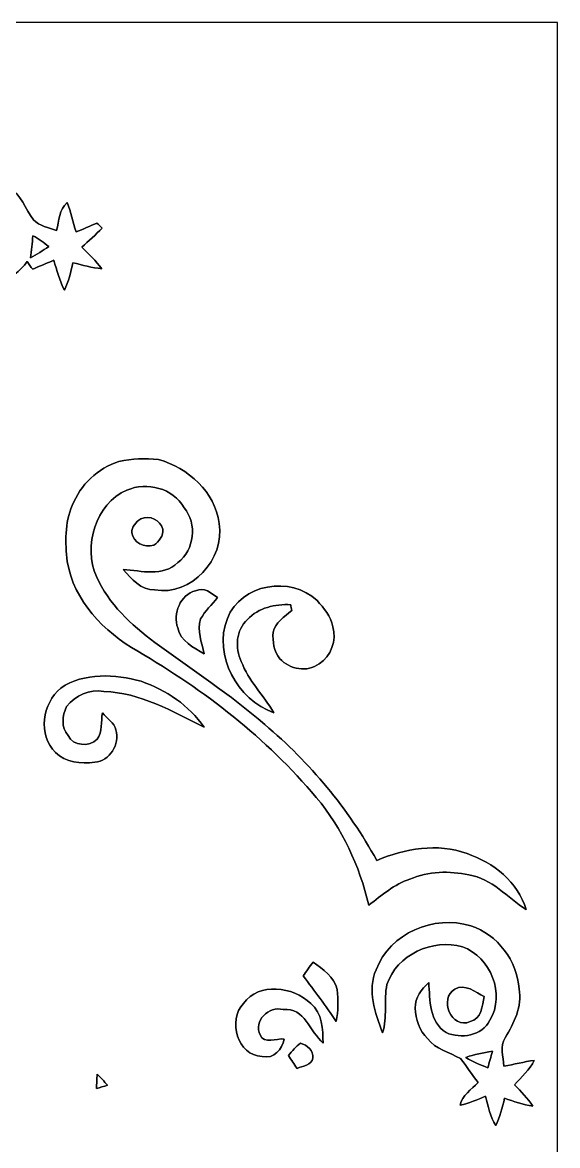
# Model space of a CAD drawing. Header units: centimetres. Extents: x -16.8 to 16.8, y -16.7 to 16.7.
# Drawn here: x 7.83 to 16.77, y -2.11 to 16.67 of the extents above; entities that cross this region are included whole.
import ezdxf

# ---------------------------------------------------------------- set-up
doc = ezdxf.new("R2010")
doc.units = ezdxf.units.CM
doc.header["$MEASUREMENT"] = 0
doc.layers.add('Layer 1', color=7, linetype='Continuous')

msp = doc.modelspace()

# ---------------------------------------------------------------- linework, layer by layer
at = {"layer": 'Layer 1', "color": 7}
for points, knots in [([(-16.77458, 16.66875), (-16.77458, 16.66875), (16.77458, 16.66875), (16.77458, 16.66875), (16.77458, 16.66875), (16.77458, 16.66875), (16.77458, -16.66875), (16.77458, -16.66875), (16.77458, -16.66875), (16.77458, -16.66875), (-16.77458, -16.66875), (-16.77458, -16.66875), (-16.77458, -16.66875), (-16.77458, -16.66875), (-16.77458, 16.66875), (-16.77458, 16.66875), (-16.77458, 16.66875), (-16.77458, 16.66875), (-16.77458, 16.66875), (-16.77458, 16.66875)], [0, 0, 0, 0, 0.16666667, 0.16666667, 0.16666667, 0.16666667, 0.33333333, 0.33333333, 0.33333333, 0.33333333, 0.5, 0.5, 0.5, 0.5, 0.66666667, 0.66666667, 0.66666667, 0.66666667, 1, 1, 1, 1]), ([(6.05578, 13.84088), (5.60564, 13.39779), (5.48887, 12.59134), (5.92596, 12.10063), (5.92596, 12.10063), (6.15774, 11.82546), (6.5218, 11.73268), (6.85624, 11.64555), (6.85624, 11.64555), (6.86894, 11.67765), (6.88199, 11.70975), (6.89539, 11.7415), (6.89539, 11.7415), (6.56802, 11.8551), (6.23852, 12.03113), (6.07201, 12.35251), (6.07201, 12.35251), (5.89139, 12.73739), (6.00146, 13.20659), (6.26816, 13.52268), (6.26816, 13.52268), (6.6167, 13.90579), (7.32755, 13.81442), (7.58296, 13.37169), (7.58296, 13.37169), (7.79145, 13.06654), (7.56885, 12.59699), (7.21007, 12.54795), (7.21007, 12.54795), (6.9469, 12.51126), (6.73982, 12.68801), (6.53556, 12.81853), (6.53556, 12.81853), (6.56555, 12.61851), (6.65127, 12.39837), (6.86153, 12.33064), (6.86153, 12.33064), (7.23724, 12.15249), (7.67503, 12.35357), (7.90751, 12.67037), (7.90751, 12.67037), (7.93679, 12.62733), (7.96713, 12.58464), (7.99712, 12.5416), (7.99712, 12.5416), (8.11389, 12.59346), (8.23101, 12.64391), (8.34919, 12.69259), (8.34919, 12.69259), (8.40846, 12.52537), (8.44197, 12.34828), (8.52664, 12.19094), (8.52664, 12.19094), (8.59966, 12.33558), (8.63353, 12.49468), (8.66951, 12.65167), (8.66951, 12.65167), (8.82932, 12.6111), (8.98807, 12.56771), (9.15247, 12.54972), (9.15247, 12.54972), (9.05581, 12.68166), (8.93586, 12.79454), (8.8198, 12.90884), (8.8198, 12.90884), (8.93304, 13.01644), (9.05157, 13.11839), (9.15987, 13.23164), (9.15987, 13.23164), (9.13024, 13.25951), (9.10131, 13.28737), (9.07239, 13.31524), (9.07239, 13.31524), (8.95667, 13.26374), (8.84061, 13.21364), (8.72349, 13.16567), (8.72349, 13.16567), (8.67128, 13.3283), (8.64023, 13.49763), (8.57532, 13.65603), (8.57532, 13.65603), (8.4388, 13.54279), (8.43986, 13.35017), (8.39646, 13.19142), (8.39646, 13.19142), (8.26558, 13.2401), (8.11142, 13.2648), (8.00947, 13.36816), (8.00947, 13.36816), (7.87224, 13.55019), (7.80521, 13.79044), (7.60307, 13.91744), (7.60307, 13.91744), (7.15574, 14.25328), (6.45336, 14.25963), (6.05578, 13.84088), (6.05578, 13.84088), (6.05578, 13.84088), (6.05578, 13.84088), (6.05578, 13.84088)], [0, 0, 0, 0, 0.03846154, 0.03846154, 0.03846154, 0.03846154, 0.07692308, 0.07692308, 0.07692308, 0.07692308, 0.11538462, 0.11538462, 0.11538462, 0.11538462, 0.15384615, 0.15384615, 0.15384615, 0.15384615, 0.19230769, 0.19230769, 0.19230769, 0.19230769, 0.23076923, 0.23076923, 0.23076923, 0.23076923, 0.26923077, 0.26923077, 0.26923077, 0.26923077, 0.30769231, 0.30769231, 0.30769231, 0.30769231, 0.34615385, 0.34615385, 0.34615385, 0.34615385, 0.38461538, 0.38461538, 0.38461538, 0.38461538, 0.42307692, 0.42307692, 0.42307692, 0.42307692, 0.46153846, 0.46153846, 0.46153846, 0.46153846, 0.5, 0.5, 0.5, 0.5, 0.53846154, 0.53846154, 0.53846154, 0.53846154, 0.57692308, 0.57692308, 0.57692308, 0.57692308, 0.61538462, 0.61538462, 0.61538462, 0.61538462, 0.65384615, 0.65384615, 0.65384615, 0.65384615, 0.69230769, 0.69230769, 0.69230769, 0.69230769, 0.73076923, 0.73076923, 0.73076923, 0.73076923, 0.76923077, 0.76923077, 0.76923077, 0.76923077, 0.80769231, 0.80769231, 0.80769231, 0.80769231, 0.84615385, 0.84615385, 0.84615385, 0.84615385, 0.88461538, 0.88461538, 0.88461538, 0.88461538, 0.92307692, 0.92307692, 0.92307692, 0.92307692, 1, 1, 1, 1]), ([(8.00241, 13.10287), (8.0959, 13.05101), (8.18409, 12.98998), (8.26558, 12.92084), (8.26558, 12.92084), (8.1661, 12.85487), (8.06662, 12.78925), (7.9629, 12.73069), (7.9629, 12.73069), (7.97278, 12.85522), (7.98795, 12.97869), (8.00241, 13.10287)], [0, 0, 0, 0, 0.25, 0.25, 0.25, 0.25, 0.5, 0.5, 0.5, 0.5, 1, 1, 1, 1]), ([(9.44033, 9.32674), (9.08791, 9.21667), (8.79228, 8.93445), (8.65999, 8.59014), (8.65999, 8.59014), (8.53087, 8.2991), (8.54075, 7.96678), (8.57391, 7.65739), (8.57391, 7.65739), (8.68574, 6.99558), (9.1881, 6.47735), (9.75325, 6.15562), (9.75325, 6.15562), (10.86873, 5.50439), (11.9066, 4.70218), (12.73986, 3.70946), (12.73986, 3.70946), (13.17343, 3.19264), (13.46059, 2.56328), (13.61899, 1.91029), (13.61899, 1.91029), (13.8363, 2.07151), (14.04373, 2.25954), (14.3069, 2.34244), (14.3069, 2.34244), (14.61452, 2.48109), (14.96801, 2.47968), (15.29362, 2.41512), (15.29362, 2.41512), (15.67815, 2.35338), (15.93427, 2.03306), (16.24894, 1.83586), (16.24894, 1.83586), (16.11242, 2.29658), (15.70355, 2.62043), (15.26081, 2.77072), (15.26081, 2.77072), (14.76446, 2.95028), (14.22506, 2.85609), (13.75163, 2.65571), (13.75163, 2.65571), (13.27679, 3.52178), (12.63191, 4.29189), (11.87838, 4.92866), (11.87838, 4.92866), (11.30194, 5.43313), (10.65636, 5.84764), (10.04111, 6.30096), (10.04111, 6.30096), (9.64565, 6.59553), (9.26677, 6.94478), (9.06216, 7.40269), (9.06216, 7.40269), (8.84096, 7.90646), (9.04452, 8.62259), (9.57157, 8.84837), (9.57157, 8.84837), (9.90953, 8.9916), (10.34203, 8.88224), (10.52936, 8.55416), (10.52936, 8.55416), (10.75126, 8.2864), (10.70328, 7.84613), (10.42529, 7.63693), (10.42529, 7.63693), (10.17094, 7.39281), (9.82098, 7.50111), (9.5123, 7.52157), (9.5123, 7.52157), (9.64882, 7.36318), (9.80969, 7.17762), (10.03582, 7.17832), (10.03582, 7.17832), (10.65107, 7.07672), (11.21869, 7.69338), (11.11426, 8.29239), (11.11426, 8.29239), (11.05217, 8.81662), (10.59356, 9.22408), (10.1025, 9.35849), (10.1025, 9.35849), (9.88272, 9.3793), (9.65553, 9.37648), (9.44033, 9.32674), (9.44033, 9.32674), (9.44033, 9.32674), (9.44033, 9.32674), (9.44033, 9.32674)], [0, 0, 0, 0, 0.04347826, 0.04347826, 0.04347826, 0.04347826, 0.08695652, 0.08695652, 0.08695652, 0.08695652, 0.13043478, 0.13043478, 0.13043478, 0.13043478, 0.17391304, 0.17391304, 0.17391304, 0.17391304, 0.2173913, 0.2173913, 0.2173913, 0.2173913, 0.26086957, 0.26086957, 0.26086957, 0.26086957, 0.30434783, 0.30434783, 0.30434783, 0.30434783, 0.34782609, 0.34782609, 0.34782609, 0.34782609, 0.39130435, 0.39130435, 0.39130435, 0.39130435, 0.43478261, 0.43478261, 0.43478261, 0.43478261, 0.47826087, 0.47826087, 0.47826087, 0.47826087, 0.52173913, 0.52173913, 0.52173913, 0.52173913, 0.56521739, 0.56521739, 0.56521739, 0.56521739, 0.60869565, 0.60869565, 0.60869565, 0.60869565, 0.65217391, 0.65217391, 0.65217391, 0.65217391, 0.69565217, 0.69565217, 0.69565217, 0.69565217, 0.73913043, 0.73913043, 0.73913043, 0.73913043, 0.7826087, 0.7826087, 0.7826087, 0.7826087, 0.82608696, 0.82608696, 0.82608696, 0.82608696, 0.86956522, 0.86956522, 0.86956522, 0.86956522, 0.91304348, 0.91304348, 0.91304348, 0.91304348, 1, 1, 1, 1]), ([(9.80405, 8.3693), (9.72502, 8.31779), (9.65271, 8.23313), (9.65271, 8.1347), (9.65271, 8.1347), (9.68057, 7.97313), (9.86719, 7.87576), (10.02242, 7.92868), (10.02242, 7.92868), (10.1092, 7.98654), (10.18893, 8.08708), (10.17376, 8.1975), (10.17376, 8.1975), (10.13425, 8.35201), (9.95292, 8.42998), (9.80405, 8.3693), (9.80405, 8.3693), (9.80405, 8.3693), (9.80405, 8.3693), (9.80405, 8.3693)], [0, 0, 0, 0, 0.16666667, 0.16666667, 0.16666667, 0.16666667, 0.33333333, 0.33333333, 0.33333333, 0.33333333, 0.5, 0.5, 0.5, 0.5, 0.66666667, 0.66666667, 0.66666667, 0.66666667, 1, 1, 1, 1]), ([(11.25291, 6.70031), (11.00772, 6.08118), (11.424, 5.34423), (12.02796, 5.12551), (12.02796, 5.12551), (11.85862, 5.41972), (11.60462, 5.66138), (11.48574, 5.98417), (11.48574, 5.98417), (11.37779, 6.20924), (11.39578, 6.51228), (11.5891, 6.68514), (11.5891, 6.68514), (11.77431, 6.88269), (12.05089, 6.94584), (12.3123, 6.93208), (12.3123, 6.93208), (12.31653, 6.90739), (12.32464, 6.85835), (12.32888, 6.83366), (12.32888, 6.83366), (12.20964, 6.72959), (12.05159, 6.63434), (12.01632, 6.4703), (12.01632, 6.4703), (12.01208, 6.31966), (12.02584, 6.14715), (12.13167, 6.02897), (12.13167, 6.02897), (12.29113, 5.85082), (12.59099, 5.79261), (12.78819, 5.94536), (12.78819, 5.94536), (12.9921, 6.06672), (13.07994, 6.33942), (13.01715, 6.56378), (13.01715, 6.56378), (12.98857, 6.73806), (12.8651, 6.87564), (12.75362, 7.0037), (12.75362, 7.0037), (12.313, 7.41539), (11.47939, 7.29051), (11.25291, 6.70031), (11.25291, 6.70031), (11.25291, 6.70031), (11.25291, 6.70031), (11.25291, 6.70031)], [0, 0, 0, 0, 0.07692308, 0.07692308, 0.07692308, 0.07692308, 0.15384615, 0.15384615, 0.15384615, 0.15384615, 0.23076923, 0.23076923, 0.23076923, 0.23076923, 0.30769231, 0.30769231, 0.30769231, 0.30769231, 0.38461538, 0.38461538, 0.38461538, 0.38461538, 0.46153846, 0.46153846, 0.46153846, 0.46153846, 0.53846154, 0.53846154, 0.53846154, 0.53846154, 0.61538462, 0.61538462, 0.61538462, 0.61538462, 0.69230769, 0.69230769, 0.69230769, 0.69230769, 0.76923077, 0.76923077, 0.76923077, 0.76923077, 0.84615385, 0.84615385, 0.84615385, 0.84615385, 1, 1, 1, 1]), ([(10.72162, 7.16492), (10.46833, 7.10565), (10.33427, 6.77827), (10.42494, 6.54473), (10.42494, 6.54473), (10.46833, 6.32072), (10.6874, 6.21594), (10.86591, 6.11293), (10.86591, 6.11293), (10.82428, 6.30343), (10.74279, 6.49746), (10.80594, 6.69396), (10.80594, 6.69396), (10.87649, 6.82942), (10.99432, 6.93244), (11.08851, 7.05132), (11.08851, 7.05132), (10.98232, 7.12682), (10.86661, 7.23371), (10.72162, 7.16492), (10.72162, 7.16492), (10.72162, 7.16492), (10.72162, 7.16492), (10.72162, 7.16492)], [0, 0, 0, 0, 0.14285714, 0.14285714, 0.14285714, 0.14285714, 0.28571429, 0.28571429, 0.28571429, 0.28571429, 0.42857143, 0.42857143, 0.42857143, 0.42857143, 0.57142857, 0.57142857, 0.57142857, 0.57142857, 0.71428571, 0.71428571, 0.71428571, 0.71428571, 1, 1, 1, 1]), ([(8.46808, 5.53755), (8.15869, 5.28849), (8.08214, 4.75051), (8.37741, 4.46193), (8.37741, 4.46193), (8.54463, 4.29295), (8.80921, 4.26403), (9.03393, 4.30036), (9.03393, 4.30036), (9.2837, 4.31447), (9.46115, 4.60163), (9.38953, 4.83729), (9.38953, 4.83729), (9.36237, 4.96182), (9.24172, 5.03273), (9.1627, 5.12269), (9.1627, 5.12269), (9.13836, 4.98052), (9.16975, 4.80624), (9.07556, 4.68242), (9.07556, 4.68242), (8.94786, 4.54978), (8.66916, 4.56777), (8.59014, 4.74521), (8.59014, 4.74521), (8.47125, 4.88139), (8.48889, 5.07683), (8.56439, 5.22781), (8.56439, 5.22781), (8.70797, 5.41479), (8.95068, 5.52944), (9.18845, 5.48217), (9.18845, 5.48217), (9.79876, 5.46065), (10.33533, 5.14985), (10.86556, 4.8828), (10.86556, 4.8828), (10.61614, 5.24827), (10.22703, 5.50616), (9.81357, 5.65115), (9.81357, 5.65115), (9.37648, 5.76968), (8.85966, 5.8039), (8.46808, 5.53755), (8.46808, 5.53755), (8.46808, 5.53755), (8.46808, 5.53755), (8.46808, 5.53755)], [0, 0, 0, 0, 0.07692308, 0.07692308, 0.07692308, 0.07692308, 0.15384615, 0.15384615, 0.15384615, 0.15384615, 0.23076923, 0.23076923, 0.23076923, 0.23076923, 0.30769231, 0.30769231, 0.30769231, 0.30769231, 0.38461538, 0.38461538, 0.38461538, 0.38461538, 0.46153846, 0.46153846, 0.46153846, 0.46153846, 0.53846154, 0.53846154, 0.53846154, 0.53846154, 0.61538462, 0.61538462, 0.61538462, 0.61538462, 0.69230769, 0.69230769, 0.69230769, 0.69230769, 0.76923077, 0.76923077, 0.76923077, 0.76923077, 0.84615385, 0.84615385, 0.84615385, 0.84615385, 1, 1, 1, 1]), ([(13.7414, 0.82832), (13.59041, 0.48048), (13.71953, 0.10442), (13.85006, -0.22613), (13.85006, -0.22613), (13.93366, 0.03457), (13.86487, 0.31468), (13.92167, 0.57891), (13.92167, 0.57891), (14.08289, 1.08021), (14.68861, 1.35326), (15.18285, 1.21179), (15.18285, 1.21179), (15.65451, 1.04422), (15.90675, 0.42051), (15.64428, -0.01764), (15.64428, -0.01764), (15.51058, -0.28187), (15.16027, -0.33091), (14.91121, -0.2226), (14.91121, -0.2226), (14.63075, -0.04621), (14.63992, 0.32385), (14.62087, 0.61489), (14.62087, 0.61489), (14.50093, 0.502), (14.38981, 0.36407), (14.39263, 0.18768), (14.39263, 0.18768), (14.40215, 0.00071), (14.46742, -0.18838), (14.59936, -0.3242), (14.59936, -0.3242), (14.738, -0.50094), (14.96413, -0.5528), (15.15145, -0.65723), (15.15145, -0.65723), (15.25623, -0.78458), (15.34301, -0.9271), (15.44532, -1.05763), (15.44532, -1.05763), (15.33243, -1.17299), (15.18179, -1.27071), (15.14616, -1.43722), (15.14616, -1.43722), (15.29221, -1.40088), (15.43403, -1.34832), (15.57232, -1.2887), (15.57232, -1.2887), (15.61289, -1.45627), (15.64816, -1.62913), (15.73989, -1.77835), (15.73989, -1.77835), (15.81256, -1.63477), (15.85524, -1.47814), (15.88629, -1.3208), (15.88629, -1.3208), (16.04257, -1.37301), (16.19814, -1.43016), (16.36219, -1.45415), (16.36219, -1.45415), (16.2747, -1.32327), (16.16428, -1.21073), (16.05668, -1.09749), (16.05668, -1.09749), (16.17169, -0.96591), (16.30751, -0.84808), (16.38512, -0.68792), (16.38512, -0.68792), (16.21437, -0.71085), (16.04716, -0.75459), (15.87782, -0.78458), (15.87782, -0.78458), (15.87077, -0.62548), (15.80233, -0.45191), (15.90005, -0.30868), (15.90005, -0.30868), (16.04504, -0.06526), (16.18791, 0.21378), (16.13217, 0.50659), (16.13217, 0.50659), (16.10042, 0.97931), (15.77305, 1.41464), (15.32184, 1.56386), (15.32184, 1.56386), (14.71013, 1.74696), (13.96682, 1.44498), (13.7414, 0.82832), (13.7414, 0.82832), (13.7414, 0.82832), (13.7414, 0.82832), (13.7414, 0.82832)], [0, 0, 0, 0, 0.04166667, 0.04166667, 0.04166667, 0.04166667, 0.08333333, 0.08333333, 0.08333333, 0.08333333, 0.125, 0.125, 0.125, 0.125, 0.16666667, 0.16666667, 0.16666667, 0.16666667, 0.20833333, 0.20833333, 0.20833333, 0.20833333, 0.25, 0.25, 0.25, 0.25, 0.29166667, 0.29166667, 0.29166667, 0.29166667, 0.33333333, 0.33333333, 0.33333333, 0.33333333, 0.375, 0.375, 0.375, 0.375, 0.41666667, 0.41666667, 0.41666667, 0.41666667, 0.45833333, 0.45833333, 0.45833333, 0.45833333, 0.5, 0.5, 0.5, 0.5, 0.54166667, 0.54166667, 0.54166667, 0.54166667, 0.58333333, 0.58333333, 0.58333333, 0.58333333, 0.625, 0.625, 0.625, 0.625, 0.66666667, 0.66666667, 0.66666667, 0.66666667, 0.70833333, 0.70833333, 0.70833333, 0.70833333, 0.75, 0.75, 0.75, 0.75, 0.79166667, 0.79166667, 0.79166667, 0.79166667, 0.83333333, 0.83333333, 0.83333333, 0.83333333, 0.875, 0.875, 0.875, 0.875, 0.91666667, 0.91666667, 0.91666667, 0.91666667, 1, 1, 1, 1]), ([(12.68624, 0.95567), (12.62874, 0.88053), (12.57512, 0.80292), (12.52291, 0.7239), (12.52291, 0.7239), (12.70776, 0.47202), (12.9032, 0.22789), (13.07112, -0.03634), (13.07112, -0.03634), (13.10922, 0.13829), (13.10957, 0.32032), (13.08982, 0.49671), (13.08982, 0.49671), (13.03831, 0.70838), (12.85416, 0.8382), (12.68624, 0.95567), (12.68624, 0.95567), (12.68624, 0.95567), (12.68624, 0.95567), (12.68624, 0.95567)], [0, 0, 0, 0, 0.16666667, 0.16666667, 0.16666667, 0.16666667, 0.33333333, 0.33333333, 0.33333333, 0.33333333, 0.5, 0.5, 0.5, 0.5, 0.66666667, 0.66666667, 0.66666667, 0.66666667, 1, 1, 1, 1]), ([(11.52102, 0.26211), (11.25679, -0.01411), (11.42189, -0.61313), (11.83358, -0.62089), (11.83358, -0.62089), (12.04066, -0.6731), (12.16166, -0.49812), (12.20329, -0.3302), (12.20329, -0.3302), (12.07206, -0.31679), (11.86603, -0.42157), (11.80077, -0.26282), (11.80077, -0.26282), (11.68471, -0.03316), (11.94682, 0.23495), (12.18741, 0.16051), (12.18741, 0.16051), (12.54689, 0.20144), (12.63191, -0.20708), (12.85416, -0.39934), (12.85416, -0.39934), (12.85064, -0.16686), (12.84146, 0.10301), (12.64885, 0.26599), (12.64885, 0.26599), (12.34863, 0.54363), (11.78384, 0.6283), (11.52102, 0.26211), (11.52102, 0.26211), (11.52102, 0.26211), (11.52102, 0.26211), (11.52102, 0.26211)], [0, 0, 0, 0, 0.11111111, 0.11111111, 0.11111111, 0.11111111, 0.22222222, 0.22222222, 0.22222222, 0.22222222, 0.33333333, 0.33333333, 0.33333333, 0.33333333, 0.44444444, 0.44444444, 0.44444444, 0.44444444, 0.55555556, 0.55555556, 0.55555556, 0.55555556, 0.66666667, 0.66666667, 0.66666667, 0.66666667, 0.77777778, 0.77777778, 0.77777778, 0.77777778, 1, 1, 1, 1]), ([(15.05691, 0.50094), (14.78315, 0.35172), (14.99835, -0.17639), (15.31373, -0.03951), (15.31373, -0.03951), (15.50176, -0.00176), (15.52011, 0.23142), (15.54762, 0.37924), (15.54762, 0.37924), (15.40404, 0.45226), (15.22448, 0.60643), (15.05691, 0.50094), (15.05691, 0.50094), (15.05691, 0.50094), (15.05691, 0.50094), (15.05691, 0.50094)], [0, 0, 0, 0, 0.2, 0.2, 0.2, 0.2, 0.4, 0.4, 0.4, 0.4, 0.6, 0.6, 0.6, 0.6, 1, 1, 1, 1]), ([(12.27596, -0.60466), (12.32288, -0.67839), (12.37015, -0.75142), (12.41848, -0.82444), (12.41848, -0.82444), (12.50139, -0.77999), (12.66507, -0.77399), (12.6813, -0.64911), (12.6813, -0.64911), (12.70282, -0.52317), (12.58464, -0.43039), (12.47599, -0.40181), (12.47599, -0.40181), (12.39696, -0.45614), (12.3377, -0.53269), (12.27596, -0.60466), (12.27596, -0.60466), (12.27596, -0.60466), (12.27596, -0.60466), (12.27596, -0.60466)], [0, 0, 0, 0, 0.16666667, 0.16666667, 0.16666667, 0.16666667, 0.33333333, 0.33333333, 0.33333333, 0.33333333, 0.5, 0.5, 0.5, 0.5, 0.66666667, 0.66666667, 0.66666667, 0.66666667, 1, 1, 1, 1]), ([(15.24035, -0.63818), (15.38393, -0.58632), (15.53351, -0.55951), (15.6845, -0.53587), (15.6845, -0.53587), (15.65981, -0.62794), (15.63476, -0.72002), (15.60865, -0.81174), (15.60865, -0.81174), (15.48306, -0.75988), (15.35359, -0.71402), (15.24035, -0.63818)], [0, 0, 0, 0, 0.25, 0.25, 0.25, 0.25, 0.5, 0.5, 0.5, 0.5, 1, 1, 1, 1]), ([(9.07591, -0.91758), (9.13483, -0.97755), (9.19304, -1.03893), (9.24772, -1.10349), (9.24772, -1.10349), (9.18669, -1.12183), (9.12566, -1.13983), (9.06498, -1.15746), (9.06498, -1.15746), (9.06639, -1.07738), (9.06956, -0.9973), (9.07591, -0.91758)], [0, 0, 0, 0, 0.25, 0.25, 0.25, 0.25, 0.5, 0.5, 0.5, 0.5, 1, 1, 1, 1])]:
    msp.add_open_spline(points, degree=3, knots=knots, dxfattribs=at)
at = {"layer": 'Layer 1'}
for points, knots in [([(6.05578, 13.84088), (6.45336, 14.25963), (7.15574, 14.25328), (7.60307, 13.91744), (7.60307, 13.91744), (7.80521, 13.79044), (7.87224, 13.55019), (8.00947, 13.36816), (8.00947, 13.36816), (8.11142, 13.2648), (8.26558, 13.2401), (8.39646, 13.19142), (8.39646, 13.19142), (8.43986, 13.35017), (8.4388, 13.54279), (8.57532, 13.65603), (8.57532, 13.65603), (8.64023, 13.49763), (8.67128, 13.3283), (8.72349, 13.16567), (8.72349, 13.16567), (8.84061, 13.21364), (8.95667, 13.26374), (9.07239, 13.31524), (9.07239, 13.31524), (9.10131, 13.28737), (9.13024, 13.25951), (9.15987, 13.23164), (9.15987, 13.23164), (9.05157, 13.11839), (8.93304, 13.01644), (8.8198, 12.90884), (8.8198, 12.90884), (8.93586, 12.79454), (9.05581, 12.68166), (9.15247, 12.54972), (9.15247, 12.54972), (8.98807, 12.56771), (8.82932, 12.6111), (8.66951, 12.65167), (8.66951, 12.65167), (8.63353, 12.49468), (8.59966, 12.33558), (8.52664, 12.19094), (8.52664, 12.19094), (8.44197, 12.34828), (8.40846, 12.52537), (8.34919, 12.69259), (8.34919, 12.69259), (8.23101, 12.64391), (8.11389, 12.59346), (7.99712, 12.5416), (7.99712, 12.5416), (7.96713, 12.58464), (7.93679, 12.62733), (7.90751, 12.67037), (7.90751, 12.67037), (7.67503, 12.35357), (7.23724, 12.15249), (6.86153, 12.33064), (6.86153, 12.33064), (6.65127, 12.39837), (6.56555, 12.61851), (6.53556, 12.81853), (6.53556, 12.81853), (6.73982, 12.68801), (6.9469, 12.51126), (7.21007, 12.54795), (7.21007, 12.54795), (7.56885, 12.59699), (7.79145, 13.06654), (7.58296, 13.37169), (7.58296, 13.37169), (7.32755, 13.81442), (6.6167, 13.90579), (6.26816, 13.52268), (6.26816, 13.52268), (6.00146, 13.20659), (5.89139, 12.73739), (6.07201, 12.35251), (6.07201, 12.35251), (6.23852, 12.03113), (6.56802, 11.8551), (6.89539, 11.7415), (6.89539, 11.7415), (6.88199, 11.70975), (6.86894, 11.67765), (6.85624, 11.64555), (6.85624, 11.64555), (6.5218, 11.73268), (6.15774, 11.82546), (5.92596, 12.10063), (5.92596, 12.10063), (5.48887, 12.59134), (5.60564, 13.39779), (6.05578, 13.84088), (6.05578, 13.84088), (6.05578, 13.84088), (6.05578, 13.84088), (6.05578, 13.84088)], [0, 0, 0, 0, 0.03846154, 0.03846154, 0.03846154, 0.03846154, 0.07692308, 0.07692308, 0.07692308, 0.07692308, 0.11538462, 0.11538462, 0.11538462, 0.11538462, 0.15384615, 0.15384615, 0.15384615, 0.15384615, 0.19230769, 0.19230769, 0.19230769, 0.19230769, 0.23076923, 0.23076923, 0.23076923, 0.23076923, 0.26923077, 0.26923077, 0.26923077, 0.26923077, 0.30769231, 0.30769231, 0.30769231, 0.30769231, 0.34615385, 0.34615385, 0.34615385, 0.34615385, 0.38461538, 0.38461538, 0.38461538, 0.38461538, 0.42307692, 0.42307692, 0.42307692, 0.42307692, 0.46153846, 0.46153846, 0.46153846, 0.46153846, 0.5, 0.5, 0.5, 0.5, 0.53846154, 0.53846154, 0.53846154, 0.53846154, 0.57692308, 0.57692308, 0.57692308, 0.57692308, 0.61538462, 0.61538462, 0.61538462, 0.61538462, 0.65384615, 0.65384615, 0.65384615, 0.65384615, 0.69230769, 0.69230769, 0.69230769, 0.69230769, 0.73076923, 0.73076923, 0.73076923, 0.73076923, 0.76923077, 0.76923077, 0.76923077, 0.76923077, 0.80769231, 0.80769231, 0.80769231, 0.80769231, 0.84615385, 0.84615385, 0.84615385, 0.84615385, 0.88461538, 0.88461538, 0.88461538, 0.88461538, 0.92307692, 0.92307692, 0.92307692, 0.92307692, 1, 1, 1, 1]), ([(8.00241, 13.10287), (7.98795, 12.97869), (7.97278, 12.85522), (7.9629, 12.73069), (7.9629, 12.73069), (8.06662, 12.78925), (8.1661, 12.85487), (8.26558, 12.92084), (8.26558, 12.92084), (8.18409, 12.98998), (8.0959, 13.05101), (8.00241, 13.10287)], [0, 0, 0, 0, 0.25, 0.25, 0.25, 0.25, 0.5, 0.5, 0.5, 0.5, 1, 1, 1, 1]), ([(9.44033, 9.32674), (9.65553, 9.37648), (9.88272, 9.3793), (10.1025, 9.35849), (10.1025, 9.35849), (10.59356, 9.22408), (11.05217, 8.81662), (11.11426, 8.29239), (11.11426, 8.29239), (11.21869, 7.69338), (10.65107, 7.07672), (10.03582, 7.17832), (10.03582, 7.17832), (9.80969, 7.17762), (9.64882, 7.36318), (9.5123, 7.52157), (9.5123, 7.52157), (9.82098, 7.50111), (10.17094, 7.39281), (10.42529, 7.63693), (10.42529, 7.63693), (10.70328, 7.84613), (10.75126, 8.2864), (10.52936, 8.55416), (10.52936, 8.55416), (10.34203, 8.88224), (9.90953, 8.9916), (9.57157, 8.84837), (9.57157, 8.84837), (9.04452, 8.62259), (8.84096, 7.90646), (9.06216, 7.40269), (9.06216, 7.40269), (9.26677, 6.94478), (9.64565, 6.59553), (10.04111, 6.30096), (10.04111, 6.30096), (10.65636, 5.84764), (11.30194, 5.43313), (11.87838, 4.92866), (11.87838, 4.92866), (12.63191, 4.29189), (13.27679, 3.52178), (13.75163, 2.65571), (13.75163, 2.65571), (14.22506, 2.85609), (14.76446, 2.95028), (15.26081, 2.77072), (15.26081, 2.77072), (15.70355, 2.62043), (16.11242, 2.29658), (16.24894, 1.83586), (16.24894, 1.83586), (15.93427, 2.03306), (15.67815, 2.35338), (15.29362, 2.41512), (15.29362, 2.41512), (14.96801, 2.47968), (14.61452, 2.48109), (14.3069, 2.34244), (14.3069, 2.34244), (14.04373, 2.25954), (13.8363, 2.07151), (13.61899, 1.91029), (13.61899, 1.91029), (13.46059, 2.56328), (13.17343, 3.19264), (12.73986, 3.70946), (12.73986, 3.70946), (11.9066, 4.70218), (10.86873, 5.50439), (9.75325, 6.15562), (9.75325, 6.15562), (9.1881, 6.47735), (8.68574, 6.99558), (8.57391, 7.65739), (8.57391, 7.65739), (8.54075, 7.96678), (8.53087, 8.2991), (8.65999, 8.59014), (8.65999, 8.59014), (8.79228, 8.93445), (9.08791, 9.21667), (9.44033, 9.32674)], [0, 0, 0, 0, 0.04545455, 0.04545455, 0.04545455, 0.04545455, 0.09090909, 0.09090909, 0.09090909, 0.09090909, 0.13636364, 0.13636364, 0.13636364, 0.13636364, 0.18181818, 0.18181818, 0.18181818, 0.18181818, 0.22727273, 0.22727273, 0.22727273, 0.22727273, 0.27272727, 0.27272727, 0.27272727, 0.27272727, 0.31818182, 0.31818182, 0.31818182, 0.31818182, 0.36363636, 0.36363636, 0.36363636, 0.36363636, 0.40909091, 0.40909091, 0.40909091, 0.40909091, 0.45454545, 0.45454545, 0.45454545, 0.45454545, 0.5, 0.5, 0.5, 0.5, 0.54545455, 0.54545455, 0.54545455, 0.54545455, 0.59090909, 0.59090909, 0.59090909, 0.59090909, 0.63636364, 0.63636364, 0.63636364, 0.63636364, 0.68181818, 0.68181818, 0.68181818, 0.68181818, 0.72727273, 0.72727273, 0.72727273, 0.72727273, 0.77272727, 0.77272727, 0.77272727, 0.77272727, 0.81818182, 0.81818182, 0.81818182, 0.81818182, 0.86363636, 0.86363636, 0.86363636, 0.86363636, 0.90909091, 0.90909091, 0.90909091, 0.90909091, 1, 1, 1, 1]), ([(9.80405, 8.3693), (9.95292, 8.42998), (10.13425, 8.35201), (10.17376, 8.1975), (10.17376, 8.1975), (10.18893, 8.08708), (10.1092, 7.98654), (10.02242, 7.92868), (10.02242, 7.92868), (9.86719, 7.87576), (9.68057, 7.97313), (9.65271, 8.1347), (9.65271, 8.1347), (9.65271, 8.23313), (9.72502, 8.31779), (9.80405, 8.3693)], [0, 0, 0, 0, 0.2, 0.2, 0.2, 0.2, 0.4, 0.4, 0.4, 0.4, 0.6, 0.6, 0.6, 0.6, 1, 1, 1, 1]), ([(11.25291, 6.70031), (11.47939, 7.29051), (12.313, 7.41539), (12.75362, 7.0037), (12.75362, 7.0037), (12.8651, 6.87564), (12.98857, 6.73806), (13.01715, 6.56378), (13.01715, 6.56378), (13.07994, 6.33942), (12.9921, 6.06672), (12.78819, 5.94536), (12.78819, 5.94536), (12.59099, 5.79261), (12.29113, 5.85082), (12.13167, 6.02897), (12.13167, 6.02897), (12.02584, 6.14715), (12.01208, 6.31966), (12.01632, 6.4703), (12.01632, 6.4703), (12.05159, 6.63434), (12.20964, 6.72959), (12.32888, 6.83366), (12.32888, 6.83366), (12.32464, 6.85835), (12.31653, 6.90739), (12.3123, 6.93208), (12.3123, 6.93208), (12.05089, 6.94584), (11.77431, 6.88269), (11.5891, 6.68514), (11.5891, 6.68514), (11.39578, 6.51228), (11.37779, 6.20924), (11.48574, 5.98417), (11.48574, 5.98417), (11.60462, 5.66138), (11.85862, 5.41972), (12.02796, 5.12551), (12.02796, 5.12551), (11.424, 5.34423), (11.00772, 6.08118), (11.25291, 6.70031)], [0, 0, 0, 0, 0.08333333, 0.08333333, 0.08333333, 0.08333333, 0.16666667, 0.16666667, 0.16666667, 0.16666667, 0.25, 0.25, 0.25, 0.25, 0.33333333, 0.33333333, 0.33333333, 0.33333333, 0.41666667, 0.41666667, 0.41666667, 0.41666667, 0.5, 0.5, 0.5, 0.5, 0.58333333, 0.58333333, 0.58333333, 0.58333333, 0.66666667, 0.66666667, 0.66666667, 0.66666667, 0.75, 0.75, 0.75, 0.75, 0.83333333, 0.83333333, 0.83333333, 0.83333333, 1, 1, 1, 1]), ([(10.72162, 7.16492), (10.86661, 7.23371), (10.98232, 7.12682), (11.08851, 7.05132), (11.08851, 7.05132), (10.99432, 6.93244), (10.87649, 6.82942), (10.80594, 6.69396), (10.80594, 6.69396), (10.74279, 6.49746), (10.82428, 6.30343), (10.86591, 6.11293), (10.86591, 6.11293), (10.6874, 6.21594), (10.46833, 6.32072), (10.42494, 6.54473), (10.42494, 6.54473), (10.33427, 6.77827), (10.46833, 7.10565), (10.72162, 7.16492)], [0, 0, 0, 0, 0.16666667, 0.16666667, 0.16666667, 0.16666667, 0.33333333, 0.33333333, 0.33333333, 0.33333333, 0.5, 0.5, 0.5, 0.5, 0.66666667, 0.66666667, 0.66666667, 0.66666667, 1, 1, 1, 1]), ([(8.46808, 5.53755), (8.85966, 5.8039), (9.37648, 5.76968), (9.81357, 5.65115), (9.81357, 5.65115), (10.22703, 5.50616), (10.61614, 5.24827), (10.86556, 4.8828), (10.86556, 4.8828), (10.33533, 5.14985), (9.79876, 5.46065), (9.18845, 5.48217), (9.18845, 5.48217), (8.95068, 5.52944), (8.70797, 5.41479), (8.56439, 5.22781), (8.56439, 5.22781), (8.48889, 5.07683), (8.47125, 4.88139), (8.59014, 4.74521), (8.59014, 4.74521), (8.66916, 4.56777), (8.94786, 4.54978), (9.07556, 4.68242), (9.07556, 4.68242), (9.16975, 4.80624), (9.13836, 4.98052), (9.1627, 5.12269), (9.1627, 5.12269), (9.24172, 5.03273), (9.36237, 4.96182), (9.38953, 4.83729), (9.38953, 4.83729), (9.46115, 4.60163), (9.2837, 4.31447), (9.03393, 4.30036), (9.03393, 4.30036), (8.80921, 4.26403), (8.54463, 4.29295), (8.37741, 4.46193), (8.37741, 4.46193), (8.08214, 4.75051), (8.15869, 5.28849), (8.46808, 5.53755)], [0, 0, 0, 0, 0.08333333, 0.08333333, 0.08333333, 0.08333333, 0.16666667, 0.16666667, 0.16666667, 0.16666667, 0.25, 0.25, 0.25, 0.25, 0.33333333, 0.33333333, 0.33333333, 0.33333333, 0.41666667, 0.41666667, 0.41666667, 0.41666667, 0.5, 0.5, 0.5, 0.5, 0.58333333, 0.58333333, 0.58333333, 0.58333333, 0.66666667, 0.66666667, 0.66666667, 0.66666667, 0.75, 0.75, 0.75, 0.75, 0.83333333, 0.83333333, 0.83333333, 0.83333333, 1, 1, 1, 1]), ([(13.7414, 0.82832), (13.96682, 1.44498), (14.71013, 1.74696), (15.32184, 1.56386), (15.32184, 1.56386), (15.77305, 1.41464), (16.10042, 0.97931), (16.13217, 0.50659), (16.13217, 0.50659), (16.18791, 0.21378), (16.04504, -0.06526), (15.90005, -0.30868), (15.90005, -0.30868), (15.80233, -0.45191), (15.87077, -0.62548), (15.87782, -0.78458), (15.87782, -0.78458), (16.04716, -0.75459), (16.21437, -0.71085), (16.38512, -0.68792), (16.38512, -0.68792), (16.30751, -0.84808), (16.17169, -0.96591), (16.05668, -1.09749), (16.05668, -1.09749), (16.16428, -1.21073), (16.2747, -1.32327), (16.36219, -1.45415), (16.36219, -1.45415), (16.19814, -1.43016), (16.04257, -1.37301), (15.88629, -1.3208), (15.88629, -1.3208), (15.85524, -1.47814), (15.81256, -1.63477), (15.73989, -1.77835), (15.73989, -1.77835), (15.64816, -1.62913), (15.61289, -1.45627), (15.57232, -1.2887), (15.57232, -1.2887), (15.43403, -1.34832), (15.29221, -1.40088), (15.14616, -1.43722), (15.14616, -1.43722), (15.18179, -1.27071), (15.33243, -1.17299), (15.44532, -1.05763), (15.44532, -1.05763), (15.34301, -0.9271), (15.25623, -0.78458), (15.15145, -0.65723), (15.15145, -0.65723), (14.96413, -0.5528), (14.738, -0.50094), (14.59936, -0.3242), (14.59936, -0.3242), (14.46742, -0.18838), (14.40215, 0.00071), (14.39263, 0.18768), (14.39263, 0.18768), (14.38981, 0.36407), (14.50093, 0.502), (14.62087, 0.61489), (14.62087, 0.61489), (14.63992, 0.32385), (14.63075, -0.04621), (14.91121, -0.2226), (14.91121, -0.2226), (15.16027, -0.33091), (15.51058, -0.28187), (15.64428, -0.01764), (15.64428, -0.01764), (15.90675, 0.42051), (15.65451, 1.04422), (15.18285, 1.21179), (15.18285, 1.21179), (14.68861, 1.35326), (14.08289, 1.08021), (13.92167, 0.57891), (13.92167, 0.57891), (13.86487, 0.31468), (13.93366, 0.03457), (13.85006, -0.22613), (13.85006, -0.22613), (13.71953, 0.10442), (13.59041, 0.48048), (13.7414, 0.82832), (13.7414, 0.82832), (13.7414, 0.82832), (13.7414, 0.82832), (13.7414, 0.82832)], [0, 0, 0, 0, 0.04166667, 0.04166667, 0.04166667, 0.04166667, 0.08333333, 0.08333333, 0.08333333, 0.08333333, 0.125, 0.125, 0.125, 0.125, 0.16666667, 0.16666667, 0.16666667, 0.16666667, 0.20833333, 0.20833333, 0.20833333, 0.20833333, 0.25, 0.25, 0.25, 0.25, 0.29166667, 0.29166667, 0.29166667, 0.29166667, 0.33333333, 0.33333333, 0.33333333, 0.33333333, 0.375, 0.375, 0.375, 0.375, 0.41666667, 0.41666667, 0.41666667, 0.41666667, 0.45833333, 0.45833333, 0.45833333, 0.45833333, 0.5, 0.5, 0.5, 0.5, 0.54166667, 0.54166667, 0.54166667, 0.54166667, 0.58333333, 0.58333333, 0.58333333, 0.58333333, 0.625, 0.625, 0.625, 0.625, 0.66666667, 0.66666667, 0.66666667, 0.66666667, 0.70833333, 0.70833333, 0.70833333, 0.70833333, 0.75, 0.75, 0.75, 0.75, 0.79166667, 0.79166667, 0.79166667, 0.79166667, 0.83333333, 0.83333333, 0.83333333, 0.83333333, 0.875, 0.875, 0.875, 0.875, 0.91666667, 0.91666667, 0.91666667, 0.91666667, 1, 1, 1, 1]), ([(12.68624, 0.95567), (12.85416, 0.8382), (13.03831, 0.70838), (13.08982, 0.49671), (13.08982, 0.49671), (13.10957, 0.32032), (13.10922, 0.13829), (13.07112, -0.03634), (13.07112, -0.03634), (12.9032, 0.22789), (12.70776, 0.47202), (12.52291, 0.7239), (12.52291, 0.7239), (12.57512, 0.80292), (12.62874, 0.88053), (12.68624, 0.95567)], [0, 0, 0, 0, 0.2, 0.2, 0.2, 0.2, 0.4, 0.4, 0.4, 0.4, 0.6, 0.6, 0.6, 0.6, 1, 1, 1, 1]), ([(11.52102, 0.26211), (11.78384, 0.6283), (12.34863, 0.54363), (12.64885, 0.26599), (12.64885, 0.26599), (12.84146, 0.10301), (12.85064, -0.16686), (12.85416, -0.39934), (12.85416, -0.39934), (12.63191, -0.20708), (12.54689, 0.20144), (12.18741, 0.16051), (12.18741, 0.16051), (11.94682, 0.23495), (11.68471, -0.03316), (11.80077, -0.26282), (11.80077, -0.26282), (11.86603, -0.42157), (12.07206, -0.31679), (12.20329, -0.3302), (12.20329, -0.3302), (12.16166, -0.49812), (12.04066, -0.6731), (11.83358, -0.62089), (11.83358, -0.62089), (11.42189, -0.61313), (11.25679, -0.01411), (11.52102, 0.26211)], [0, 0, 0, 0, 0.125, 0.125, 0.125, 0.125, 0.25, 0.25, 0.25, 0.25, 0.375, 0.375, 0.375, 0.375, 0.5, 0.5, 0.5, 0.5, 0.625, 0.625, 0.625, 0.625, 0.75, 0.75, 0.75, 0.75, 1, 1, 1, 1]), ([(15.05691, 0.50094), (15.22448, 0.60643), (15.40404, 0.45226), (15.54762, 0.37924), (15.54762, 0.37924), (15.52011, 0.23142), (15.50176, -0.00176), (15.31373, -0.03951), (15.31373, -0.03951), (14.99835, -0.17639), (14.78315, 0.35172), (15.05691, 0.50094)], [0, 0, 0, 0, 0.25, 0.25, 0.25, 0.25, 0.5, 0.5, 0.5, 0.5, 1, 1, 1, 1]), ([(12.27596, -0.60466), (12.3377, -0.53269), (12.39696, -0.45614), (12.47599, -0.40181), (12.47599, -0.40181), (12.58464, -0.43039), (12.70282, -0.52317), (12.6813, -0.64911), (12.6813, -0.64911), (12.66507, -0.77399), (12.50139, -0.77999), (12.41848, -0.82444), (12.41848, -0.82444), (12.37015, -0.75142), (12.32288, -0.67839), (12.27596, -0.60466)], [0, 0, 0, 0, 0.2, 0.2, 0.2, 0.2, 0.4, 0.4, 0.4, 0.4, 0.6, 0.6, 0.6, 0.6, 1, 1, 1, 1]), ([(15.24035, -0.63818), (15.35359, -0.71402), (15.48306, -0.75988), (15.60865, -0.81174), (15.60865, -0.81174), (15.63476, -0.72002), (15.65981, -0.62794), (15.6845, -0.53587), (15.6845, -0.53587), (15.53351, -0.55951), (15.38393, -0.58632), (15.24035, -0.63818)], [0, 0, 0, 0, 0.25, 0.25, 0.25, 0.25, 0.5, 0.5, 0.5, 0.5, 1, 1, 1, 1]), ([(9.07591, -0.91758), (9.06956, -0.9973), (9.06639, -1.07738), (9.06498, -1.15746), (9.06498, -1.15746), (9.12566, -1.13983), (9.18669, -1.12183), (9.24772, -1.10349), (9.24772, -1.10349), (9.19304, -1.03893), (9.13483, -0.97755), (9.07591, -0.91758), (9.07591, -0.91758), (9.07591, -0.91758), (9.07591, -0.91758), (9.07591, -0.91758)], [0, 0, 0, 0, 0.2, 0.2, 0.2, 0.2, 0.4, 0.4, 0.4, 0.4, 0.6, 0.6, 0.6, 0.6, 1, 1, 1, 1])]:
    msp.add_open_spline(points, degree=3, knots=knots, dxfattribs=at)

doc.saveas('drawing.dxf')
